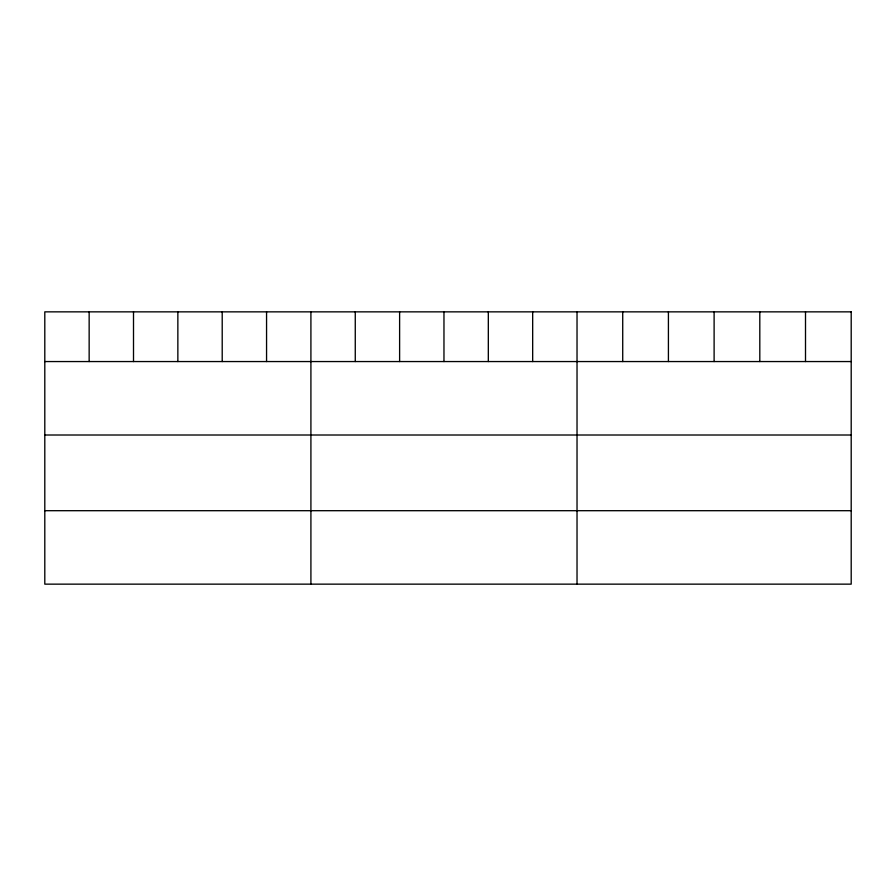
<?xml version="1.0" encoding="UTF-8"?>
<svg xmlns="http://www.w3.org/2000/svg" width="896" height="896" viewBox="0 0 896 896"><rect width="100%" height="100%" fill="white"/><g stroke="black" fill="none" stroke-linecap="round" stroke-linejoin="round"><path stroke-width="1.34" d="M44.8 361.558L851.2 361.558M44.8 435.008L851.2 435.008M44.8 510.698L851.2 510.698M805.504 311.853L805.504 361.558M759.808 311.853L759.808 361.558M714.112 311.853L714.112 361.558M668.416 311.853L668.416 361.558M622.72 311.853L622.72 361.558M577.024 311.853L577.024 584.147M532.672 311.853L532.672 361.558M488.32 311.853L488.32 361.558M443.968 311.853L443.968 361.558M399.616 311.853L399.616 361.558M355.264 311.853L355.264 361.558M310.912 311.853L310.912 584.147M266.56 311.853L266.56 361.558M222.208 311.853L222.208 361.558M177.856 311.853L177.856 361.558M133.504 311.853L133.504 361.558M89.152 311.853L89.152 361.558M851.2 311.853L44.8 311.853L44.8 584.147L851.2 584.147L851.2 311.853"/></g></svg>
